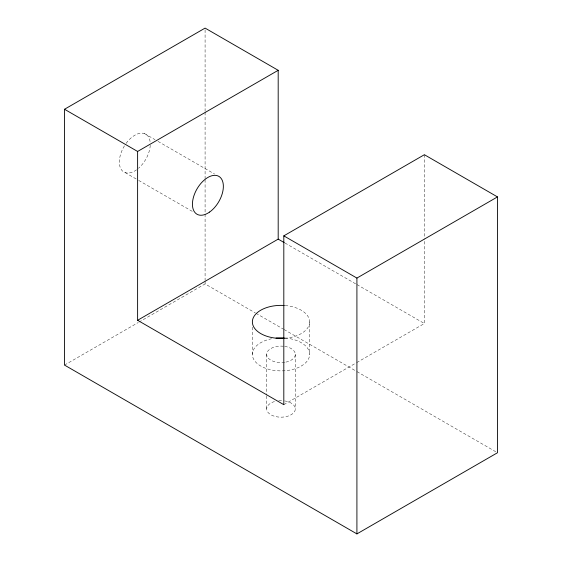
<?xml version="1.0" encoding="UTF-8"?>
<svg xmlns="http://www.w3.org/2000/svg" width="562" height="562" viewBox="0 0 562 562"><rect width="100%" height="100%" fill="white"/><g stroke="black" fill="none" stroke-linecap="round" stroke-linejoin="round"><path stroke-width="0.42" stroke-dasharray="2.81 2.11" d="M64.518 365.089L138.224 322.532M138.983 322.096L205.088 283.929L255.218 312.865M283.81 404.682L355.999 363.003M356.758 362.567L424.387 323.522L424.387 238.681M144.469 133.566L155.021 139.657M158.034 141.399L214.551 174.03M285.004 243.051L356.21 284.161M356.968 284.597L424.387 323.522M125.143 172.604L137.95 180.002M138.702 180.437L192.963 211.762M255.977 313.308L283.318 329.093M284.077 329.529L356.224 371.187M356.982 371.623L495.965 451.862M424.387 154.712L424.387 237.803M285.152 305.545A28.627 16.53 0 0 1 309.627 321.9L309.627 354.362M295.317 354.362L295.317 408.918M266.683 354.362L266.683 395.058M266.683 395.929L266.683 408.918M252.373 327.161L252.373 354.362M205.088 29.849L205.088 111.332M205.088 112.21L205.088 178.793M205.088 179.671L205.088 280.424M205.088 281.302L205.088 283.929M126.113 143.338A21.869 12.624 -60 0 1 150.173 142.249M150.237 145.326A21.869 12.624 -60 0 1 138.498 168.291M136.51 169.85A21.869 12.624 -60 0 1 120.619 168.382A21.869 12.624 -60 0 1 124.743 145.34M284.702 400.931A14.317 8.261 0 0 1 293.139 413.295A14.317 8.261 0 0 1 270.196 414.334A14.317 8.261 0 0 1 275.176 401.366M278.759 400.755A14.317 8.261 0 0 1 283.241 400.755M309.627 321.9A28.627 16.53 0 0 1 285.152 338.254M284.702 346.382A14.317 8.261 0 0 1 295.31 354.151A14.317 8.261 0 0 1 285.419 362.223M284.702 362.342A14.317 8.261 0 0 1 266.704 354.798A14.317 8.261 0 0 1 283.241 346.199M285.152 338.008A28.627 16.53 0 0 1 305.925 362.49A28.627 16.53 0 0 1 258.892 364.864A28.627 16.53 0 0 1 272.001 338.675"/><path stroke-width="0.84" d="M137.613 320.277L283.81 404.682L283.81 235.864L424.387 154.712L497.482 196.911L497.482 452.74L356.912 533.9L64.518 365.089L64.518 109.26L205.088 28.1L278.19 70.306L278.19 239.117L137.613 320.277L137.613 151.459L278.19 70.306M283.81 235.864L356.912 278.071L497.482 196.911M64.518 109.26L137.613 151.459M278.19 239.117L284.246 242.615M356.912 278.071L356.912 533.9M284.323 338.317A28.627 16.53 0 0 1 252.373 321.9A28.627 16.53 0 0 1 284.323 305.482M276.019 338.085A28.627 16.53 0 0 1 284.323 337.945M209.605 212.05A21.869 12.624 -60 0 0 220.36 177.522A21.869 12.624 -60 0 0 193.742 196.293A21.869 12.624 -60 0 0 209.605 212.05"/></g></svg>
